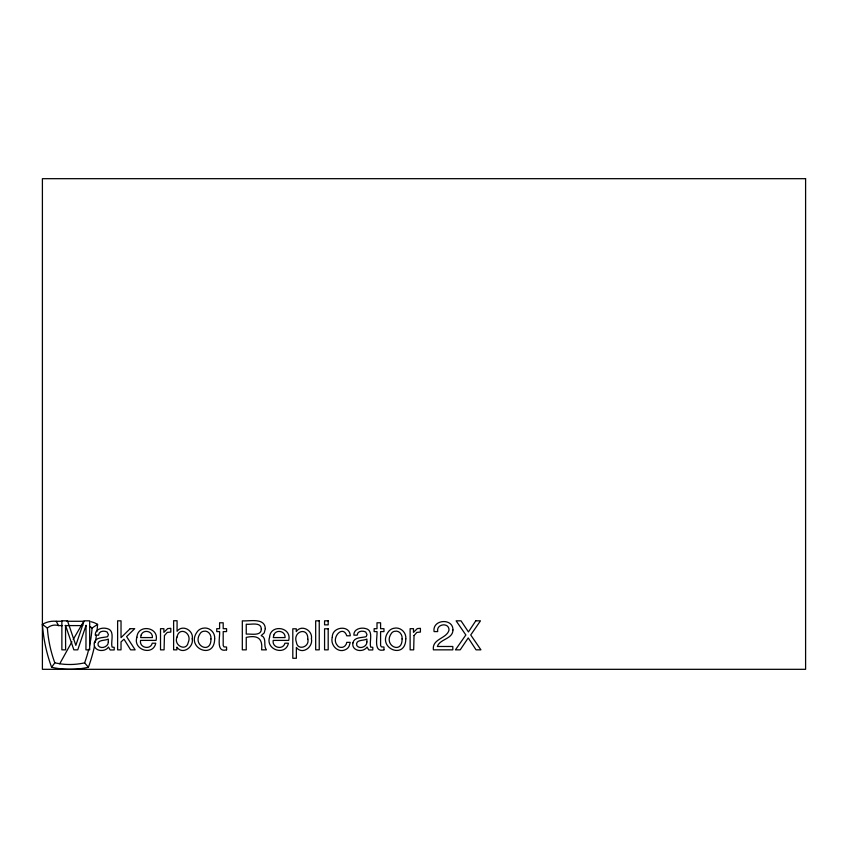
<?xml version="1.0" encoding="UTF-8"?>
<svg xmlns="http://www.w3.org/2000/svg" width="848" height="848" viewBox="0 0 848 848"><rect width="100%" height="100%" fill="white"/><g stroke="black" fill="none" stroke-linecap="round" stroke-linejoin="round"><path stroke-width="1.27" d="M94.488 646.134A157.898 157.898 0 0 1 88.393 667.27A83.804 83.804 0 0 1 51.601 667.27L54.813 662.85L59.742 663.761L71.921 641.788M73.204 639.477L83.793 621.277L66.928 621.277M89.559 645.72A127.9 127.9 0 0 0 92.072 628.071L97.584 624.351A22.907 22.907 0 0 0 90.937 621.722M51.601 667.27A157.898 157.898 0 0 1 42.4 624.351A22.907 22.907 0 0 1 56.201 621.277L62.158 621.277M42.4 624.351L47.371 628.071A31.005 18.55 77.5 0 1 58.544 625.591L62.487 625.591M65.116 625.591L80.899 625.591A31.005 18.55 -77.5 0 1 82.903 625.177M59.742 663.761A67.882 67.882 0 0 0 84.62 662.85L88.393 667.27M56.201 621.277L58.544 625.591M90.418 626.852A31.005 18.55 -77.5 0 1 92.072 628.071M88.764 649.197A127.9 127.9 0 0 1 84.62 662.85M54.813 662.85A127.9 127.9 0 0 1 47.371 628.071M97.584 624.351A157.898 157.898 0 0 1 96.895 631.654M96.418 635.29A157.898 157.898 0 0 1 95.22 642.53M86.03 625.368L85.945 649.844L89.687 649.844L89.687 620.831L84.111 620.831L75.832 645.36L67.501 620.831L61.872 620.831L61.872 649.844L65.625 649.844L65.519 625.368L73.861 649.844L77.751 649.844L86.03 625.368M307.803 639.138C309.933 646.982 297.457 651.137 296.408 642.275C292.412 631.347 308.343 626.29 307.803 639.138M176.988 637.124C173.31 645.328 186.316 652.091 188.245 642.424C192.517 632.99 179.076 625.909 176.988 637.124M192.242 638.862C193.906 647.268 182.426 655.207 176.893 647.141L176.893 649.844L173.617 649.844L173.617 620.725L177.073 620.725L177.073 631.262C182.468 624.075 193.916 630.467 192.242 638.862M214.661 638.82C214.512 660.952 184.525 647.533 197.658 631.241A8.734 8.734 0 0 1 202.757 628.273C209.127 626.683 215.371 632.343 214.661 638.82M332.289 637.219C329.989 645.158 338.204 653.819 345.995 649.367A7.261 7.261 0 0 0 349.196 645.996L350.224 642.36L346.768 642.36C346.355 645.54 343.398 648.126 340.133 647.278A4.357 4.357 0 0 1 337.25 645.243C330.688 638.056 342.825 624.202 346.768 635.799L350.224 635.799C350.086 624.478 331.939 626.587 332.289 637.219M405.8 638.82C405.641 660.952 375.653 647.533 388.787 631.241A8.734 8.734 0 0 1 393.896 628.273C400.256 626.683 406.51 632.343 405.8 638.82M136.91 637.24C132.638 649.727 152.99 656.416 155.756 643.208L152.258 643.208C150.541 650.246 139.104 647.904 140.545 640.399L156.053 640.399C159.445 626.958 137.747 623.746 136.91 637.24M269.569 637.24C265.297 649.727 285.659 656.416 288.415 643.208L284.928 643.208C283.2 650.246 271.763 647.904 273.215 640.399L288.712 640.399C292.115 626.958 270.406 623.746 269.569 637.24M311.428 638.798C313.294 647.141 302.227 655.165 296.365 647.469L296.365 658.281L292.804 658.281L292.804 628.792L296.259 628.792L296.259 631.59C301.411 624.022 312.997 630.424 311.428 638.798M261.322 629.025C261.396 636.541 250.626 633.594 246.249 634.124L246.249 624.202C250.616 624.881 261.131 621.531 261.322 629.025M94.319 642.901C92.665 651.052 104.622 653.013 108.491 647.045L110.176 649.971L114.215 649.939L114.215 647.321L112.095 647.098C110.41 641.438 115.561 630.276 106.869 628.527C102.142 627.234 94.891 629.121 95.294 635.152L98.612 635.152C98.697 630.88 104.156 630.424 107.113 631.993L108.406 634.633L107.558 636.689C103.149 637.866 95.506 636.986 94.319 642.901M352.916 642.901C351.263 651.052 363.209 653.013 367.078 647.045L368.774 649.971L372.802 649.939L372.802 647.321L370.682 647.098C368.997 641.438 374.148 630.276 365.467 628.527C360.729 627.234 353.489 629.121 353.881 635.152L357.199 635.152C357.294 630.88 362.743 630.424 365.711 631.993L367.004 634.633L366.145 636.689C361.736 637.866 354.104 636.986 352.916 642.901M452.949 629.937C452.906 639.169 439.964 638.798 437.356 646.483L452.811 646.483L452.811 649.844L433.392 649.844C431.897 638.576 446.79 638.798 449.016 630.096C449.154 622.061 436.052 623.821 437.695 631.59L434.081 631.59C432.098 619.273 453.161 617.821 452.949 629.937M210.951 638.926C211.279 654.942 191.871 645.551 200.086 633.668A4.834 4.834 0 0 1 203.308 631.336C207.93 630.011 211.544 634.537 210.951 638.926M402.079 638.926C402.408 654.942 383.01 645.551 391.214 633.668A4.834 4.834 0 0 1 394.437 631.336C399.069 630.011 402.673 634.537 402.079 638.926M265.307 628.654L264.237 632.915L261.216 635.587C266.728 637.59 263.654 644.448 265.647 648.55L266.42 649.844L261.597 649.844C262.88 638.502 257.697 634.845 246.249 637.399L246.249 649.844L242.316 649.844L242.316 620.831C249.174 621.489 264.894 617.312 265.307 628.654M108.311 641.947C108.597 646.78 100.923 649.653 98.198 645.593C96.577 639.307 104.898 640.961 108.311 639.085L108.311 641.947M366.898 641.947C367.184 646.78 359.51 649.653 356.796 645.593C355.164 639.307 363.485 640.961 366.898 639.085L366.898 641.947M164.438 635.555L164.077 649.844L160.516 649.844L160.516 628.686L163.897 628.686L163.897 632.343L167.671 628.601L170.808 628.315L170.808 632.067L167.268 632.396L164.438 635.555M414.036 635.555L413.676 649.844L410.125 649.844L410.125 628.686L413.495 628.686L413.495 632.343L417.28 628.601L420.417 628.315L420.417 632.067L416.866 632.396L414.036 635.555M141.139 635.088L140.641 637.579L152.396 637.579C153.096 631.007 143.174 628.909 141.139 635.088M273.798 635.088L273.31 637.579L285.066 637.579C285.755 631.007 275.844 628.909 273.798 635.088M475.781 620.831L468.435 631.93L461.026 620.831L456.107 620.831L465.849 634.972L455.45 649.844L460.199 649.844L468.234 637.919L476.057 649.844L480.933 649.844L470.725 634.972L480.466 620.831L475.781 620.831M130.157 628.686L121.031 637.675L121.031 620.831L117.618 620.831L117.618 649.844L121.031 649.844L121.031 641.904L124.009 639.18L130.613 649.844L135.15 649.844L126.596 636.615L134.705 628.686L130.157 628.686M226.575 649.844C215.784 652.971 220.141 636.975 219.6 631.59L216.738 631.59L216.738 628.686L219.6 628.686L219.6 622.782L223.194 622.782L223.194 628.686L226.575 628.686L226.575 631.59L223.194 631.59L223.194 645.402L223.946 646.886L226.575 647.045L226.575 649.844M383.964 649.844C373.173 652.971 377.53 636.975 377 631.59L374.127 631.59L374.127 628.686L377 628.686L377 622.782L380.593 622.782L380.593 628.686L383.964 628.686L383.964 631.59L380.593 631.59L380.593 645.402L381.335 646.886L383.964 647.045L383.964 649.844M805.6 178.684L42.4 178.684L42.4 669.316L805.6 669.316L805.6 178.684M319.24 620.831L315.679 620.831L315.679 649.844L319.24 649.844L319.24 620.831M328.187 620.831L324.572 620.831L324.572 624.859L328.187 624.859L328.187 620.831M328.187 628.792L324.572 628.792L324.572 649.844L328.187 649.844L328.187 628.792"/></g></svg>
